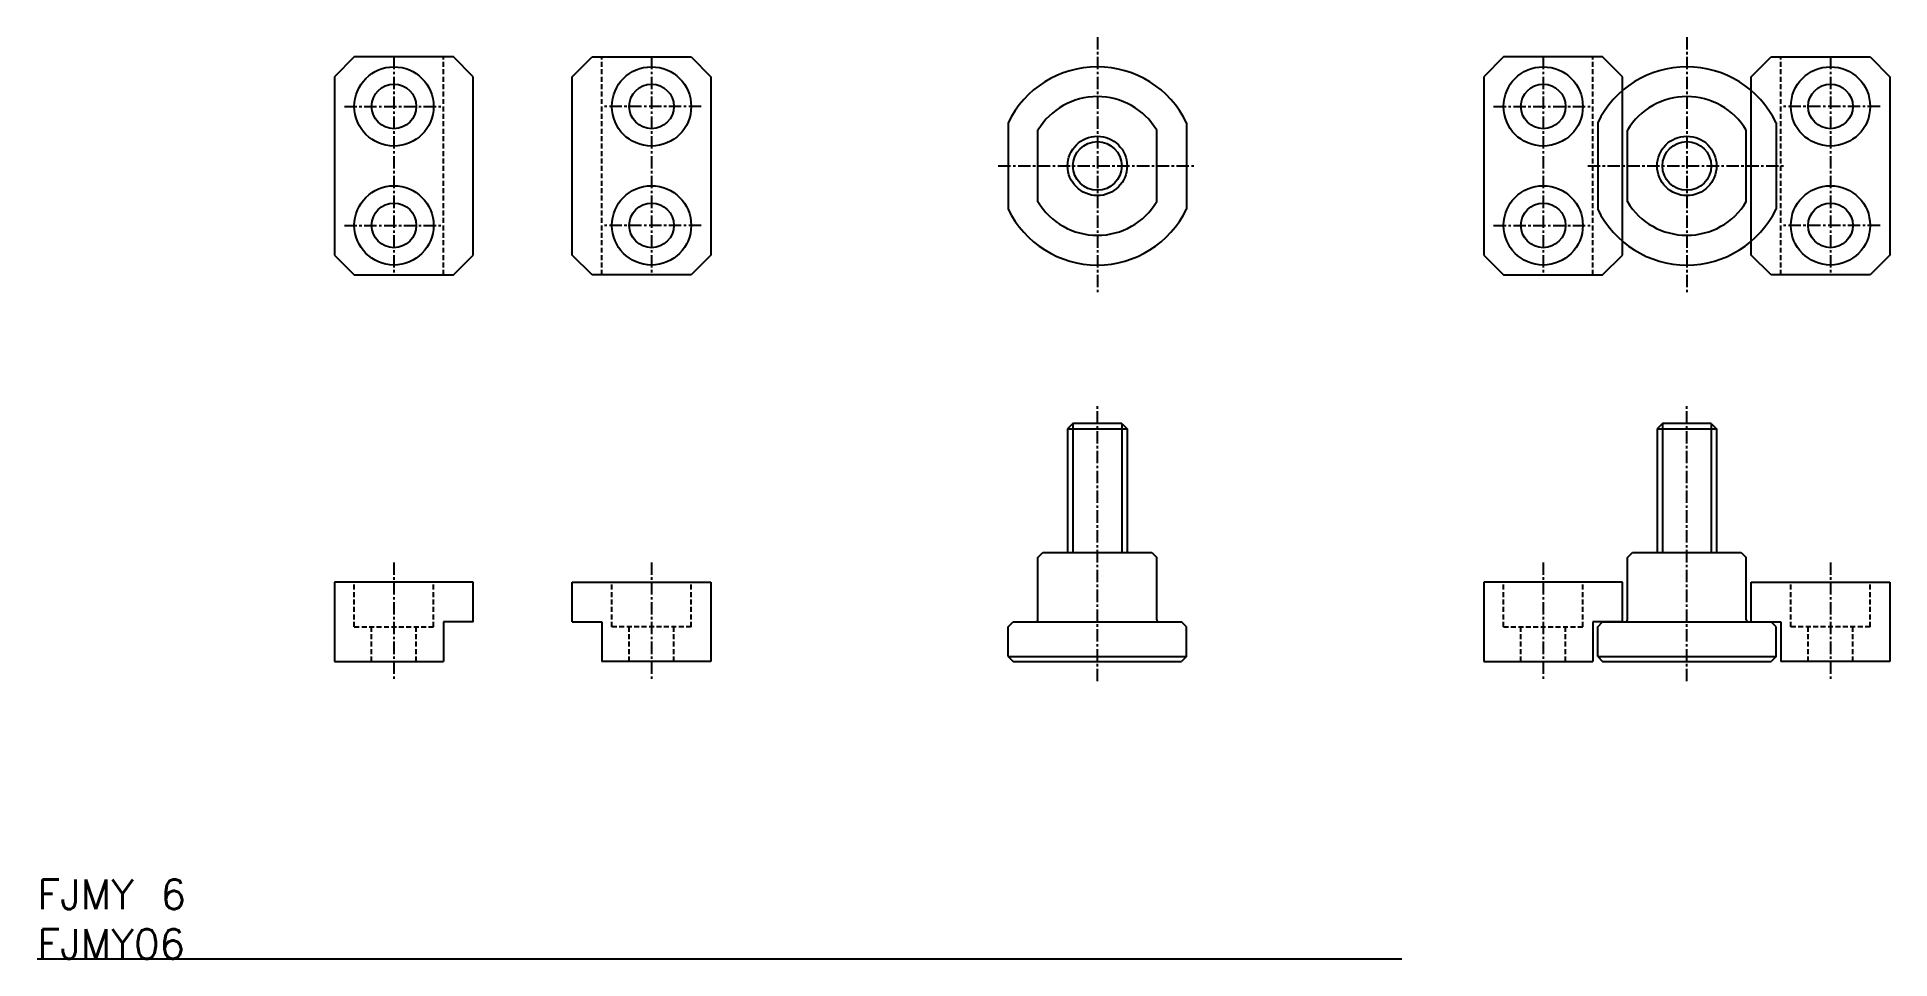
# Model space of a CAD drawing. Extents: x 0 to 187, y 0 to 93.
import ezdxf

# ---------------------------------------------------------------- set-up
doc = ezdxf.new("R2010")
doc.units = 0
doc.linetypes.add('CENTER', pattern=[2, 1.25, -0.25, 0.25, -0.25])
doc.linetypes.add('DASHED', pattern=[0.75, 0.5, -0.25])
doc.layers.get('0').update_dxf_attribs({"linetype": 'CONTINUOUS'})
doc.layers.add('CENTER', color=1, linetype='CENTER')
doc.styles.get("Standard").update_dxf_attribs({"font": 'txt.shx'})

# ---------------------------------------------------------------- blocks, each defined once
blk = doc.blocks.new('*U28')
at = {"color": 7, "linetype": 'CONTINUOUS'}
blk.add_text('FJMY06', height=3, dxfattribs=at).set_placement((0, 0))
blk = doc.blocks.new('*U29')
at = {"color": 7, "linetype": 'CONTINUOUS'}
blk.add_text('FJMY 6', height=3, dxfattribs=at).set_placement((0, 5))

msp = doc.modelspace()

# ---------------------------------------------------------------- linework, layer by layer
at = {"color": 7, "linetype": 'CONTINUOUS'}
for p, q in [((32, 91), (30, 89)), ((42, 91), (32, 91)), ((44, 89), (42, 91)), ((54, 89), (56, 91)), ((56, 91), (66, 91)), ((66, 91), (68, 89)), ((148, 91), (146, 89)), ((158, 91), (148, 91)), ((160, 89), (158, 91)), ((173, 89), (175, 91)), ((175, 91), (185, 91)), ((185, 91), (187, 89)), ((30, 89), (30, 71)), ((44, 71), (44, 89)), ((54, 71), (54, 89)), ((68, 89), (68, 71)), ((146, 89), (146, 71)), ((160, 71), (160, 89)), ((173, 71), (173, 89)), ((187, 89), (187, 71)), ((98, 84.36), (98, 75.64)), ((116, 84.36), (116, 75.64)), ((157.5, 84.36), (157.5, 75.64)), ((175.5, 84.36), (175.5, 75.64)), ((101, 76.39), (101, 83.61)), ((113, 76.39), (113, 83.61)), ((160.5, 76.39), (160.5, 83.61)), ((172.5, 76.39), (172.5, 83.61)), ((30, 71), (32, 69)), ((42, 69), (44, 71)), ((56, 69), (54, 71)), ((68, 71), (66, 69)), ((146, 71), (148, 69)), ((158, 69), (160, 71)), ((175, 69), (173, 71)), ((187, 71), (185, 69)), ((32, 69), (42, 69)), ((66, 69), (56, 69)), ((148, 69), (158, 69)), ((185, 69), (175, 69)), ((104.54, 54), (104, 53.46)), ((104, 53.46), (104, 41)), ((104, 53.46), (110, 53.46)), ((109.46, 54), (104.54, 54)), ((109.46, 54), (110, 53.46)), ((110, 53.46), (110, 41)), ((164.04, 54), (163.5, 53.46)), ((163.5, 53.46), (163.5, 41)), ((163.5, 53.46), (169.5, 53.46)), ((168.96, 54), (164.04, 54)), ((168.96, 54), (169.5, 53.46)), ((169.5, 53.46), (169.5, 41)), ((101, 40.5), (101.5, 41)), ((101, 34.2), (101, 40.5)), ((101.5, 41), (112.5, 41)), ((112.5, 41), (113, 40.5)), ((113, 34.2), (113, 40.5)), ((160.5, 40.5), (161, 41)), ((160.5, 34.2), (160.5, 40.5)), ((161, 41), (172, 41)), ((172, 41), (172.5, 40.5)), ((172.5, 34.2), (172.5, 40.5)), ((44, 38), (30, 38)), ((30, 38), (30, 30)), ((44, 34), (44, 38)), ((54, 34), (54, 38)), ((54, 38), (68, 38)), ((68, 38), (68, 30)), ((160, 38), (146, 38)), ((146, 38), (146, 30)), ((160, 34), (160, 38)), ((173, 34), (173, 38)), ((173, 38), (187, 38)), ((187, 38), (187, 30)), ((41, 34), (41, 30)), ((44, 34), (41, 34)), ((54, 34), (57, 34)), ((57, 34), (57, 30)), ((98, 33.5), (98.5, 34)), ((98.5, 34), (115.5, 34)), ((116, 33.5), (115.5, 34)), ((157, 34), (157, 30)), ((160, 34), (157, 34)), ((157.5, 33.5), (158, 34)), ((158, 34), (175, 34)), ((173, 34), (176, 34)), ((175.5, 33.5), (175, 34)), ((176, 34), (176, 30)), ((98, 30.5), (98, 33.5)), ((116, 30.5), (116, 33.5)), ((157.5, 30.5), (157.5, 33.5)), ((175.5, 30.5), (175.5, 33.5)), ((30, 30), (41, 30)), ((68, 30), (57, 30)), ((98, 30.5), (98.5, 30)), ((98, 30.5), (116, 30.5)), ((98.5, 30), (115.5, 30)), ((116, 30.5), (115.5, 30)), ((146, 30), (157, 30)), ((157.5, 30.5), (158, 30)), ((157.5, 30.5), (175.5, 30.5)), ((158, 30), (175, 30)), ((175.5, 30.5), (175, 30)), ((187, 30), (176, 30)), ((-0.02, 0), (137.72, -0.01))]:
    msp.add_line(p, q, dxfattribs=at)
at = {"color": 3, "linetype": 'DASHED'}
for p, q in [((41, 69), (41, 91)), ((57, 69), (57, 91)), ((157, 69), (157, 91)), ((176, 69), (176, 91)), ((32, 33.5), (32, 38)), ((40, 33.5), (40, 38)), ((58, 33.5), (58, 38)), ((66, 33.5), (66, 38)), ((148, 33.5), (148, 38)), ((156, 33.5), (156, 38)), ((177, 33.5), (177, 38)), ((185, 33.5), (185, 38)), ((32, 33.5), (40, 33.5)), ((33.75, 30), (33.75, 33.5)), ((38.25, 30), (38.25, 33.5)), ((66, 33.5), (58, 33.5)), ((59.75, 30), (59.75, 33.5)), ((64.25, 30), (64.25, 33.5)), ((148, 33.5), (156, 33.5)), ((149.75, 30), (149.75, 33.5)), ((154.25, 30), (154.25, 33.5)), ((185, 33.5), (177, 33.5)), ((178.75, 30), (178.75, 33.5)), ((183.25, 30), (183.25, 33.5))]:
    msp.add_line(p, q, dxfattribs=at)
at = {"color": 3, "linetype": 'CONTINUOUS'}
for p, q in [((104.54, 54), (104.54, 41)), ((109.46, 54), (109.46, 41)), ((164.04, 54), (164.04, 41)), ((168.96, 54), (168.96, 41))]:
    msp.add_line(p, q, dxfattribs=at)
at = {"color": 7, "linetype": 'CONTINUOUS'}
for centre, radius in [((36, 86), 4), ((62, 86), 4), ((152, 86), 4), ((181, 86), 4), ((36, 86), 2.25), ((62, 86), 2.25), ((152, 86), 2.25), ((181, 86), 2.25), ((107, 80), 2.46), ((166.5, 80), 2.46), ((36, 74), 4), ((62, 74), 4), ((152, 74), 4), ((181, 74), 4), ((36, 74), 2.25), ((62, 74), 2.25), ((152, 74), 2.25), ((181, 74), 2.25)]:
    msp.add_circle(centre, radius, dxfattribs=at)
at = {"color": 3, "linetype": 'CONTINUOUS'}
for centre in [(107, 80), (166.5, 80)]:
    msp.add_circle(centre, 3, dxfattribs=at)
at = {"color": 7, "linetype": 'CONTINUOUS'}
for centre, radius, start, end in [((107, 80), 10, 25.8419, 154.1581), ((166.5, 80), 10, 25.8419, 154.1581), ((107, 80), 7, 31.0027, 148.9973), ((166.5, 80), 7, 31.0027, 148.9973), ((107, 80), 10, 205.8419, 334.1581), ((107, 80), 7, 211.0027, 328.9973), ((166.5, 80), 10, 205.8419, 334.1581), ((166.5, 80), 7, 211.0027, 328.9973), ((100.8, 34.2), 0.2, 270, 0), ((113.2, 34.2), 0.2, 180, 270), ((160.3, 34.2), 0.2, 270, 0), ((172.7, 34.2), 0.2, 180, 270)]:
    msp.add_arc(centre, radius, start, end, dxfattribs=at)
at = {"layer": 'CENTER', "color": 1, "linetype": 'CENTER'}
for p, q in [((107, 93), (107, 67)), ((166.5, 93), (166.5, 67)), ((36, 91), (36, 69)), ((62, 91), (62, 69)), ((152, 91), (152, 69)), ((181, 91), (181, 69)), ((31, 86), (41, 86)), ((67, 86), (57, 86)), ((147, 86), (157, 86)), ((186, 86), (176, 86)), ((97, 80), (117, 80)), ((156.5, 80), (176.5, 80)), ((31, 74), (41, 74)), ((67, 74), (57, 74)), ((147, 74), (157, 74)), ((186, 74), (176, 74)), ((107, 28), (107, 56)), ((166.5, 28), (166.5, 56)), ((36, 40), (36, 28)), ((62, 40), (62, 28)), ((152, 40), (152, 28)), ((181, 40), (181, 28))]:
    msp.add_line(p, q, dxfattribs=at)

# ---------------------------------------------------------------- block references
at = {"color": 7, "linetype": 'CONTINUOUS'}
for name in ['*U29', '*U28']:
    msp.add_blockref(name, (0, 0), dxfattribs=at)

doc.saveas('drawing.dxf')
